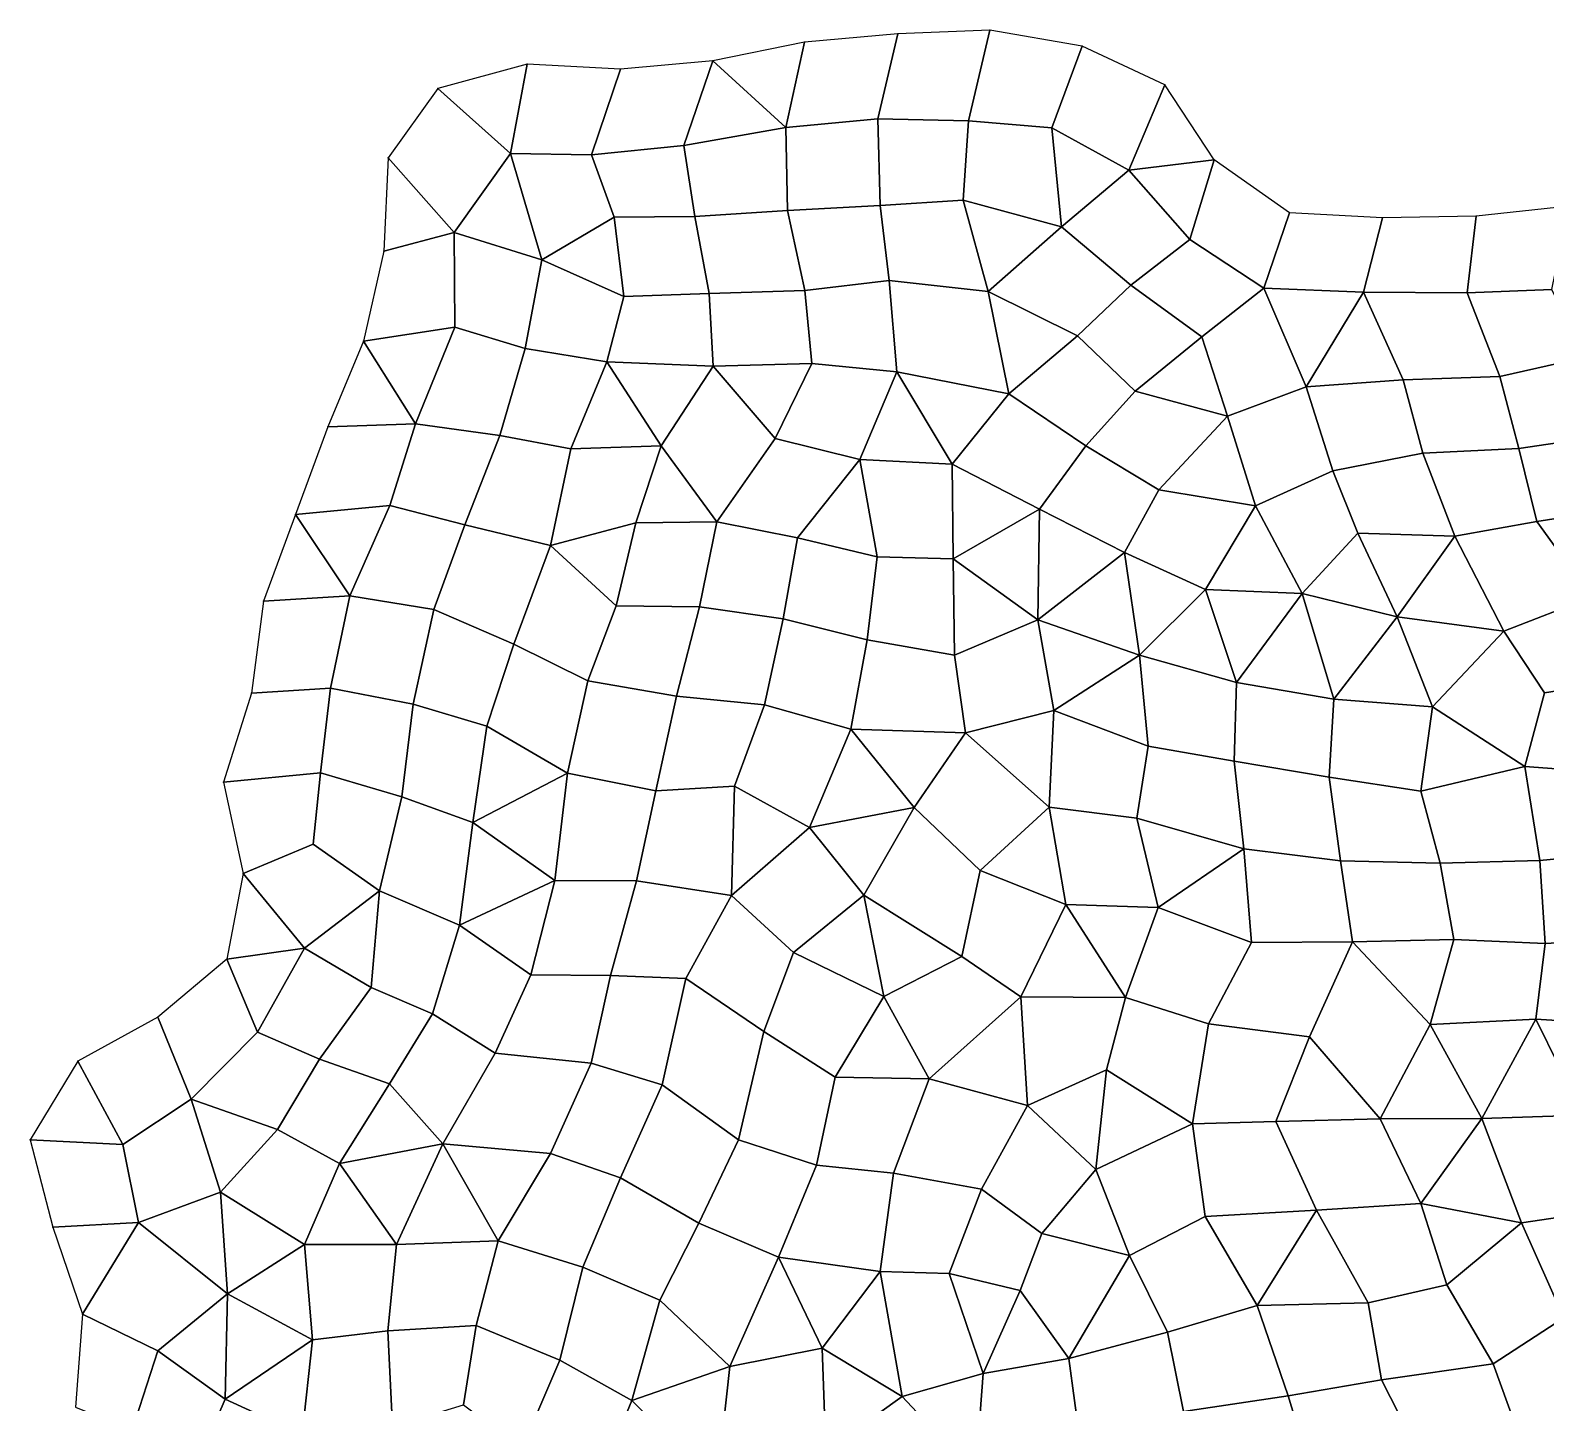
# Model space of a CAD drawing. Extents: x 727294 to 731543, y 8575035 to 8579824.
# Drawn here: x 729773.4 to 730097.1, y 8578329.2 to 8578622.5 of the extents above; entities that cross this region are included whole.
import ezdxf

# ---------------------------------------------------------------- set-up
doc = ezdxf.new("R2010")
doc.units = 0
for name, color, linetype in [('MESH_BOUND', 25, 'CONTINUOUS'), ('MESH_ELEMS', 250, 'CONTINUOUS'), ('MESH_NODES', 18, 'CONTINUOUS')]:
    doc.layers.add(name, color=color, linetype=linetype)

msp = doc.modelspace()

# ---------------------------------------------------------------- linework, layer by layer
at = {"layer": 'MESH_BOUND', "color": 25}
for points in [[(729958.71, 8578621.72, 38.17), (729938.81, 8578619.92, 38.17)], [(729978.39, 8578622.49, 38.17), (729958.71, 8578621.72, 38.17)], [(729998.09, 8578619.1, 38.17), (729978.39, 8578622.49, 38.17)], [(729938.81, 8578619.92, 38.17), (729919.23, 8578615.96, 38.17)], [(730015.74, 8578610.84, 38.17), (729998.09, 8578619.1, 38.17)], [(729879.57, 8578615.27, 38.17), (729860.49, 8578610.04, 38.17)], [(729899.49, 8578614.2, 38.17), (729879.57, 8578615.27, 38.17)], [(729919.23, 8578615.96, 38.17), (729899.49, 8578614.2, 38.17)], [(729860.49, 8578610.04, 38.17), (729849.83, 8578595.21, 38.17)], [(730026.31, 8578594.81, 38.17), (730015.74, 8578610.84, 38.17)], [(729849.83, 8578595.21, 38.17), (729848.9, 8578575.29, 38.17)], [(730042.41, 8578583.48, 38.17), (730026.31, 8578594.81, 38.17)], [(730062.24, 8578582.41, 38.17), (730042.41, 8578583.48, 38.17)], [(730082.23, 8578582.8, 38.17), (730062.24, 8578582.41, 38.17)], [(730102.05, 8578584.93, 38.17), (730082.23, 8578582.8, 38.17)], [(729848.9, 8578575.29, 38.17), (729844.59, 8578556.05, 38.17)], [(729844.59, 8578556.05, 38.17), (729836.93, 8578537.76, 38.17)], [(729836.93, 8578537.76, 38.17), (729830.04, 8578519.03, 38.17)], [(729830.04, 8578519.03, 38.17), (729823.2, 8578500.48, 38.17)], [(729823.2, 8578500.48, 38.17), (729820.67, 8578480.8, 38.17)], [(729820.67, 8578480.8, 38.17), (729814.68, 8578461.79, 38.17)], [(729814.68, 8578461.79, 38.17), (729818.9, 8578442.26, 38.17)], [(729818.9, 8578442.26, 38.17), (729815.4, 8578423.95, 38.17)], [(729815.4, 8578423.95, 38.17), (729800.65, 8578411.59, 38.17)], [(729800.65, 8578411.59, 38.17), (729783.58, 8578402.17, 38.17)], [(729783.58, 8578402.17, 38.17), (729773.4, 8578385.37, 38.17)], [(729773.4, 8578385.37, 38.17), (729778.2, 8578366.71, 38.17)], [(729778.2, 8578366.71, 38.17), (729784.56, 8578348.08, 38.17)], [(729784.56, 8578348.08, 38.17), (729783.03, 8578328.27, 38.17)]]:
    msp.add_polyline3d(points, dxfattribs=at)
at = {"layer": 'MESH_ELEMS', "color": 179}
for points in [[(729954.42, 8578603.58, 37.05), (729958.71, 8578621.72, 38.17), (729938.81, 8578619.92, 38.17), (729934.81, 8578601.72, 37.65)], [(729973.83, 8578603.16, 36.75), (729978.39, 8578622.49, 38.17), (729958.71, 8578621.72, 38.17), (729954.42, 8578603.58, 37.05)], [(729991.61, 8578601.66, 37.26), (729998.09, 8578619.1, 38.17), (729978.39, 8578622.49, 38.17), (729973.83, 8578603.16, 36.75)], [(729934.81, 8578601.72, 37.65), (729938.81, 8578619.92, 38.17), (729919.23, 8578615.96, 38.17), (729934.81, 8578601.72, 37.65)], [(730015.74, 8578610.84, 38.17), (729998.09, 8578619.1, 38.17), (729991.61, 8578601.66, 37.26), (730008.06, 8578592.58, 38.05)], [(729876, 8578596.19, 38.17), (729879.57, 8578615.27, 38.17), (729860.49, 8578610.04, 38.17), (729876, 8578596.19, 38.17)], [(729893.28, 8578595.9, 38.17), (729899.49, 8578614.2, 38.17), (729879.57, 8578615.27, 38.17), (729876, 8578596.19, 38.17)], [(729913.02, 8578597.84, 37.93), (729919.23, 8578615.96, 38.17), (729899.49, 8578614.2, 38.17), (729893.28, 8578595.9, 38.17)], [(729919.23, 8578615.96, 38.17), (729913.02, 8578597.84, 37.93), (729934.81, 8578601.72, 37.65), (729919.23, 8578615.96, 38.17)], [(729849.83, 8578595.21, 38.17), (729863.92, 8578579.26, 38.17), (729876, 8578596.19, 38.17), (729860.49, 8578610.04, 38.17)], [(730015.74, 8578610.84, 38.17), (730008.06, 8578592.58, 38.05), (730026.31, 8578594.81, 38.17), (730015.74, 8578610.84, 38.17)], [(729915.36, 8578582.7, 36.73), (729935.17, 8578583.96, 36.73), (729934.81, 8578601.72, 37.65), (729913.02, 8578597.84, 37.93)], [(729935.17, 8578583.96, 36.73), (729954.93, 8578585.03, 36.58), (729954.42, 8578603.58, 37.05), (729934.81, 8578601.72, 37.65)], [(729954.93, 8578585.03, 36.58), (729972.66, 8578586.17, 36.39), (729973.83, 8578603.16, 36.75), (729954.42, 8578603.58, 37.05)], [(729991.61, 8578601.66, 37.26), (729973.83, 8578603.16, 36.75), (729972.66, 8578586.17, 36.39), (729993.69, 8578580.51, 36.18)], [(729991.61, 8578601.66, 37.26), (729993.69, 8578580.51, 36.18), (730008.06, 8578592.58, 38.05), (729991.61, 8578601.66, 37.26)], [(729849.83, 8578595.21, 38.17), (729848.9, 8578575.29, 38.17), (729863.92, 8578579.26, 38.17), (729849.83, 8578595.21, 38.17)], [(729863.92, 8578579.26, 38.17), (729882.69, 8578573.43, 37.74), (729876, 8578596.19, 38.17), (729863.92, 8578579.26, 38.17)], [(729882.69, 8578573.43, 37.74), (729898.1, 8578582.54, 36.77), (729893.28, 8578595.9, 38.17), (729876, 8578596.19, 38.17)], [(729898.1, 8578582.54, 36.77), (729915.36, 8578582.7, 36.73), (729913.02, 8578597.84, 37.93), (729893.28, 8578595.9, 38.17)], [(730021.07, 8578577.76, 38.04), (730026.31, 8578594.81, 38.17), (730008.06, 8578592.58, 38.05), (730021.07, 8578577.76, 38.04)], [(730042.41, 8578583.48, 38.17), (730026.31, 8578594.81, 38.17), (730021.07, 8578577.76, 38.04), (730036.88, 8578567.36, 37.71)], [(730008.48, 8578568.03, 35.83), (730021.07, 8578577.76, 38.04), (730008.06, 8578592.58, 38.05), (729993.69, 8578580.51, 36.18)], [(729972.66, 8578586.17, 36.39), (729954.93, 8578585.03, 36.58), (729956.89, 8578569.05, 36.56), (729978.01, 8578566.69, 35.94)], [(729993.69, 8578580.51, 36.18), (729972.66, 8578586.17, 36.39), (729978.01, 8578566.69, 35.94), (729993.69, 8578580.51, 36.18)], [(729898.1, 8578582.54, 36.77), (729882.69, 8578573.43, 37.74), (729900.18, 8578565.62, 36.7), (729898.1, 8578582.54, 36.77)], [(729915.36, 8578582.7, 36.73), (729898.1, 8578582.54, 36.77), (729900.18, 8578565.62, 36.7), (729918.4, 8578566.27, 36.71)], [(729918.4, 8578566.27, 36.71), (729938.83, 8578566.86, 36.72), (729935.17, 8578583.96, 36.73), (729915.36, 8578582.7, 36.73)], [(729938.83, 8578566.86, 36.72), (729956.89, 8578569.05, 36.56), (729954.93, 8578585.03, 36.58), (729935.17, 8578583.96, 36.73)], [(730042.41, 8578583.48, 38.17), (730036.88, 8578567.36, 37.71), (730058.18, 8578566.55, 38.11), (730062.24, 8578582.41, 38.17)], [(730080.33, 8578566.4, 38.16), (730082.23, 8578582.8, 38.17), (730062.24, 8578582.41, 38.17), (730058.18, 8578566.55, 38.11)], [(730098.42, 8578567.12, 38.13), (730102.05, 8578584.93, 38.17), (730082.23, 8578582.8, 38.17), (730080.33, 8578566.4, 38.16)], [(729864.08, 8578559.06, 38.17), (729863.92, 8578579.26, 38.17), (729848.9, 8578575.29, 38.17), (729844.59, 8578556.05, 38.17)], [(729882.69, 8578573.43, 37.74), (729863.92, 8578579.26, 38.17), (729864.08, 8578559.06, 38.17), (729879.08, 8578554.52, 37.31)], [(729997.08, 8578557.21, 35.57), (730008.48, 8578568.03, 35.83), (729993.69, 8578580.51, 36.18), (729978.01, 8578566.69, 35.94)], [(730021.07, 8578577.76, 38.04), (730008.48, 8578568.03, 35.83), (730023.63, 8578556.99, 35.64), (730036.88, 8578567.36, 37.71)], [(729879.08, 8578554.52, 37.31), (729896.56, 8578551.63, 36.75), (729900.18, 8578565.62, 36.7), (729882.69, 8578573.43, 37.74)], [(729956.89, 8578569.05, 36.56), (729938.83, 8578566.86, 36.72), (729940.37, 8578551.27, 36.7), (729958.53, 8578549.5, 35.36)], [(729958.53, 8578549.5, 35.36), (729982.41, 8578544.79, 35.45), (729978.01, 8578566.69, 35.94), (729956.89, 8578569.05, 36.56)], [(729918.4, 8578566.27, 36.71), (729900.18, 8578565.62, 36.7), (729896.56, 8578551.63, 36.75), (729919.28, 8578550.74, 36.7)], [(729938.83, 8578566.86, 36.72), (729918.4, 8578566.27, 36.71), (729919.28, 8578550.74, 36.7), (729940.37, 8578551.27, 36.7)], [(729978.01, 8578566.69, 35.94), (729982.41, 8578544.79, 35.45), (729997.08, 8578557.21, 35.57), (729978.01, 8578566.69, 35.94)], [(730009.41, 8578545.36, 35.15), (730023.63, 8578556.99, 35.64), (730008.48, 8578568.03, 35.83), (729997.08, 8578557.21, 35.57)], [(730045.95, 8578546.26, 35.67), (730036.88, 8578567.36, 37.71), (730023.63, 8578556.99, 35.64), (730029.18, 8578540.03, 34.93)], [(730036.88, 8578567.36, 37.71), (730045.95, 8578546.26, 35.67), (730058.18, 8578566.55, 38.11), (730036.88, 8578567.36, 37.71)], [(730045.95, 8578546.26, 35.67), (730066.67, 8578547.82, 35.84), (730058.18, 8578566.55, 38.11), (730045.95, 8578546.26, 35.67)], [(730066.67, 8578547.82, 35.84), (730087.31, 8578548.47, 35.58), (730080.33, 8578566.4, 38.16), (730058.18, 8578566.55, 38.11)], [(730098.42, 8578567.12, 38.13), (730080.33, 8578566.4, 38.16), (730087.31, 8578548.47, 35.58), (730105.33, 8578552.54, 35.5)], [(729836.93, 8578537.76, 38.17), (729855.7, 8578538.39, 38.17), (729844.59, 8578556.05, 38.17), (729836.93, 8578537.76, 38.17)], [(729855.7, 8578538.39, 38.17), (729864.08, 8578559.06, 38.17), (729844.59, 8578556.05, 38.17), (729855.7, 8578538.39, 38.17)], [(729873.72, 8578535.87, 37.18), (729879.08, 8578554.52, 37.31), (729864.08, 8578559.06, 38.17), (729855.7, 8578538.39, 38.17)], [(729998.85, 8578533.69, 35.07), (730009.41, 8578545.36, 35.15), (729997.08, 8578557.21, 35.57), (729982.41, 8578544.79, 35.45)], [(730029.18, 8578540.03, 34.93), (730023.63, 8578556.99, 35.64), (730009.41, 8578545.36, 35.15), (730029.18, 8578540.03, 34.93)], [(729888.87, 8578533.06, 36.84), (729896.56, 8578551.63, 36.75), (729879.08, 8578554.52, 37.31), (729873.72, 8578535.87, 37.18)], [(729908.19, 8578533.68, 36.83), (729896.56, 8578551.63, 36.75), (729888.87, 8578533.06, 36.84), (729908.19, 8578533.68, 36.83)], [(729896.56, 8578551.63, 36.75), (729908.19, 8578533.68, 36.83), (729919.28, 8578550.74, 36.7), (729896.56, 8578551.63, 36.75)], [(729908.19, 8578533.68, 36.83), (729920.09, 8578517.46, 36.8), (729932.5, 8578535.28, 36.68), (729919.28, 8578550.74, 36.7)], [(729940.37, 8578551.27, 36.7), (729919.28, 8578550.74, 36.7), (729932.5, 8578535.28, 36.68), (729940.37, 8578551.27, 36.7)], [(729950.61, 8578530.8, 35.23), (729958.53, 8578549.5, 35.36), (729940.37, 8578551.27, 36.7), (729932.5, 8578535.28, 36.68)], [(729958.53, 8578549.5, 35.36), (729950.61, 8578530.8, 35.23), (729970.32, 8578529.77, 35.06), (729958.53, 8578549.5, 35.36)], [(729982.41, 8578544.79, 35.45), (729958.53, 8578549.5, 35.36), (729970.32, 8578529.77, 35.06), (729982.41, 8578544.79, 35.45)], [(730105.33, 8578552.54, 35.5), (730087.31, 8578548.47, 35.58), (730091.41, 8578533.1, 35.44), (730112.1, 8578536.15, 35.28)], [(730051.65, 8578528.33, 34.76), (730045.95, 8578546.26, 35.67), (730029.18, 8578540.03, 34.93), (730035.11, 8578520.85, 33.29)], [(730066.67, 8578547.82, 35.84), (730045.95, 8578546.26, 35.67), (730051.65, 8578528.33, 34.76), (730070.86, 8578532.12, 35.65)], [(730070.86, 8578532.12, 35.65), (730091.41, 8578533.1, 35.44), (730087.31, 8578548.47, 35.58), (730066.67, 8578547.82, 35.84)], [(729988.99, 8578520.14, 34.7), (729998.85, 8578533.69, 35.07), (729982.41, 8578544.79, 35.45), (729970.32, 8578529.77, 35.06)], [(730014.45, 8578524.27, 34.86), (730029.18, 8578540.03, 34.93), (730009.41, 8578545.36, 35.15), (729998.85, 8578533.69, 35.07)], [(730014.45, 8578524.27, 34.86), (730035.11, 8578520.85, 33.29), (730029.18, 8578540.03, 34.93), (730014.45, 8578524.27, 34.86)], [(729850.18, 8578520.95, 38.17), (729855.7, 8578538.39, 38.17), (729836.93, 8578537.76, 38.17), (729830.04, 8578519.03, 38.17)], [(729866.2, 8578516.8, 37.56), (729873.72, 8578535.87, 37.18), (729855.7, 8578538.39, 38.17), (729850.18, 8578520.95, 38.17)], [(729884.54, 8578512.4, 36.77), (729888.87, 8578533.06, 36.84), (729873.72, 8578535.87, 37.18), (729866.2, 8578516.8, 37.56)], [(729902.77, 8578517.2, 36.78), (729908.19, 8578533.68, 36.83), (729888.87, 8578533.06, 36.84), (729884.54, 8578512.4, 36.77)], [(729920.09, 8578517.46, 36.8), (729908.19, 8578533.68, 36.83), (729902.77, 8578517.2, 36.78), (729920.09, 8578517.46, 36.8)], [(729937.32, 8578513.99, 35.42), (729950.61, 8578530.8, 35.23), (729932.5, 8578535.28, 36.68), (729920.09, 8578517.46, 36.8)], [(730007.13, 8578510.91, 35.14), (730014.45, 8578524.27, 34.86), (729998.85, 8578533.69, 35.07), (729988.99, 8578520.14, 34.7)], [(730112.1, 8578536.15, 35.28), (730091.41, 8578533.1, 35.44), (730095.2, 8578517.53, 32.84), (730115.68, 8578520.74, 32.61)], [(729937.32, 8578513.99, 35.42), (729954.28, 8578509.96, 35.36), (729950.61, 8578530.8, 35.23), (729937.32, 8578513.99, 35.42)], [(729954.28, 8578509.96, 35.36), (729970.51, 8578509.57, 35.22), (729970.32, 8578529.77, 35.06), (729950.61, 8578530.8, 35.23)], [(730056.97, 8578515.02, 32.92), (730077.73, 8578514.36, 32.77), (730070.86, 8578532.12, 35.65), (730051.65, 8578528.33, 34.76)], [(730077.73, 8578514.36, 32.77), (730095.2, 8578517.53, 32.84), (730091.41, 8578533.1, 35.44), (730070.86, 8578532.12, 35.65)], [(729970.32, 8578529.77, 35.06), (729970.51, 8578509.57, 35.22), (729988.99, 8578520.14, 34.7), (729970.32, 8578529.77, 35.06)], [(730035.11, 8578520.85, 33.29), (730045.09, 8578502.14, 32.99), (730056.97, 8578515.02, 32.92), (730051.65, 8578528.33, 34.76)], [(730024.43, 8578503, 33.17), (730035.11, 8578520.85, 33.29), (730014.45, 8578524.27, 34.86), (730007.13, 8578510.91, 35.14)], [(729830.04, 8578519.03, 38.17), (729841.66, 8578501.63, 38.17), (729850.18, 8578520.95, 38.17), (729830.04, 8578519.03, 38.17)], [(729859.63, 8578498.73, 36.87), (729866.2, 8578516.8, 37.56), (729850.18, 8578520.95, 38.17), (729841.66, 8578501.63, 38.17)], [(730035.11, 8578520.85, 33.29), (730024.43, 8578503, 33.17), (730045.09, 8578502.14, 32.99), (730035.11, 8578520.85, 33.29)], [(730095.2, 8578517.53, 32.84), (730106.88, 8578501.34, 32.39), (730115.68, 8578520.74, 32.61), (730095.2, 8578517.53, 32.84)], [(729830.04, 8578519.03, 38.17), (729823.2, 8578500.48, 38.17), (729841.66, 8578501.63, 38.17), (729830.04, 8578519.03, 38.17)], [(729902.77, 8578517.2, 36.78), (729884.54, 8578512.4, 36.77), (729898.55, 8578499.5, 36.74), (729902.77, 8578517.2, 36.78)], [(729916.33, 8578499.25, 36.76), (729920.09, 8578517.46, 36.8), (729902.77, 8578517.2, 36.78), (729898.55, 8578499.5, 36.74)], [(729920.09, 8578517.46, 36.8), (729916.33, 8578499.25, 36.76), (729934.23, 8578496.74, 35.5), (729937.32, 8578513.99, 35.42)], [(729988.99, 8578520.14, 34.7), (729970.51, 8578509.57, 35.22), (729988.61, 8578496.47, 35.16), (729988.99, 8578520.14, 34.7)], [(729988.61, 8578496.47, 35.16), (730007.13, 8578510.91, 35.14), (729988.99, 8578520.14, 34.7), (729988.61, 8578496.47, 35.16)], [(730095.2, 8578517.53, 32.84), (730077.73, 8578514.36, 32.77), (730088.15, 8578494.11, 32.45), (730106.88, 8578501.34, 32.39)], [(729876.7, 8578491.3, 36.72), (729884.54, 8578512.4, 36.77), (729866.2, 8578516.8, 37.56), (729859.63, 8578498.73, 36.87)], [(729934.23, 8578496.74, 35.5), (729952.17, 8578492.26, 35.41), (729954.28, 8578509.96, 35.36), (729937.32, 8578513.99, 35.42)], [(730056.97, 8578515.02, 32.92), (730045.09, 8578502.14, 32.99), (730065.4, 8578497.15, 32.67), (730056.97, 8578515.02, 32.92)], [(730056.97, 8578515.02, 32.92), (730065.4, 8578497.15, 32.67), (730077.73, 8578514.36, 32.77), (730056.97, 8578515.02, 32.92)], [(730077.73, 8578514.36, 32.77), (730065.4, 8578497.15, 32.67), (730088.15, 8578494.11, 32.45), (730077.73, 8578514.36, 32.77)], [(729876.7, 8578491.3, 36.72), (729892.49, 8578483.46, 36.73), (729898.55, 8578499.5, 36.74), (729884.54, 8578512.4, 36.77)], [(729988.61, 8578496.47, 35.16), (730010.35, 8578488.94, 33.31), (730007.13, 8578510.91, 35.14), (729988.61, 8578496.47, 35.16)], [(730007.13, 8578510.91, 35.14), (730010.35, 8578488.94, 33.31), (730024.43, 8578503, 33.17), (730007.13, 8578510.91, 35.14)], [(729970.51, 8578509.57, 35.22), (729954.28, 8578509.96, 35.36), (729952.17, 8578492.26, 35.41), (729970.84, 8578488.96, 35.41)], [(729970.84, 8578488.96, 35.41), (729988.61, 8578496.47, 35.16), (729970.51, 8578509.57, 35.22), (729970.84, 8578488.96, 35.41)], [(729837.54, 8578481.91, 38.17), (729841.66, 8578501.63, 38.17), (729823.2, 8578500.48, 38.17), (729820.67, 8578480.8, 38.17)], [(729837.54, 8578481.91, 38.17), (729855.17, 8578478.48, 36.68), (729859.63, 8578498.73, 36.87), (729841.66, 8578501.63, 38.17)], [(730031.05, 8578483.11, 33.02), (730024.43, 8578503, 33.17), (730010.35, 8578488.94, 33.31), (730031.05, 8578483.11, 33.02)], [(730045.09, 8578502.14, 32.99), (730024.43, 8578503, 33.17), (730031.05, 8578483.11, 33.02), (730045.09, 8578502.14, 32.99)], [(730045.09, 8578502.14, 32.99), (730031.05, 8578483.11, 33.02), (730051.86, 8578479.52, 32.89), (730045.09, 8578502.14, 32.99)], [(730065.4, 8578497.15, 32.67), (730045.09, 8578502.14, 32.99), (730051.86, 8578479.52, 32.89), (730065.4, 8578497.15, 32.67)], [(730106.88, 8578501.34, 32.39), (730088.15, 8578494.11, 32.45), (730096.83, 8578480.88, 31.63), (730112.96, 8578483.47, 31.57)], [(729855.17, 8578478.48, 36.68), (729870.92, 8578473.8, 36.66), (729876.7, 8578491.3, 36.72), (729859.63, 8578498.73, 36.87)], [(729911.43, 8578480.22, 36.73), (729916.33, 8578499.25, 36.76), (729898.55, 8578499.5, 36.74), (729892.49, 8578483.46, 36.73)], [(729930.23, 8578478.33, 35.63), (729934.23, 8578496.74, 35.5), (729916.33, 8578499.25, 36.76), (729911.43, 8578480.22, 36.73)], [(729952.17, 8578492.26, 35.41), (729934.23, 8578496.74, 35.5), (729930.23, 8578478.33, 35.63), (729948.7, 8578473.15, 35.42)], [(729970.84, 8578488.96, 35.41), (729973.17, 8578472.33, 35.43), (729992.02, 8578477.14, 34.98), (729988.61, 8578496.47, 35.16)], [(730010.35, 8578488.94, 33.31), (729988.61, 8578496.47, 35.16), (729992.02, 8578477.14, 34.98), (730010.35, 8578488.94, 33.31)], [(730072.93, 8578477.93, 32.1), (730065.4, 8578497.15, 32.67), (730051.86, 8578479.52, 32.89), (730072.93, 8578477.93, 32.1)], [(730065.4, 8578497.15, 32.67), (730072.93, 8578477.93, 32.1), (730088.15, 8578494.11, 32.45), (730065.4, 8578497.15, 32.67)], [(729870.92, 8578473.8, 36.66), (729888.19, 8578463.74, 36.67), (729892.49, 8578483.46, 36.73), (729876.7, 8578491.3, 36.72)], [(729973.17, 8578472.33, 35.43), (729970.84, 8578488.96, 35.41), (729952.17, 8578492.26, 35.41), (729948.7, 8578473.15, 35.42)], [(730072.93, 8578477.93, 32.1), (730092.63, 8578465.15, 31.59), (730096.83, 8578480.88, 31.63), (730088.15, 8578494.11, 32.45)], [(730012.21, 8578469.47, 33.23), (730010.35, 8578488.94, 33.31), (729992.02, 8578477.14, 34.98), (730012.21, 8578469.47, 33.23)], [(730012.21, 8578469.47, 33.23), (730030.6, 8578466.32, 33.18), (730031.05, 8578483.11, 33.02), (730010.35, 8578488.94, 33.31)], [(729835.42, 8578463.82, 38.17), (729837.54, 8578481.91, 38.17), (729820.67, 8578480.8, 38.17), (729814.68, 8578461.79, 38.17)], [(729835.42, 8578463.82, 38.17), (729852.79, 8578458.67, 36.52), (729855.17, 8578478.48, 36.68), (729837.54, 8578481.91, 38.17)], [(729907, 8578459.96, 36.68), (729911.43, 8578480.22, 36.73), (729892.49, 8578483.46, 36.73), (729888.19, 8578463.74, 36.67)], [(730051.86, 8578479.52, 32.89), (730031.05, 8578483.11, 33.02), (730030.6, 8578466.32, 33.18), (730050.89, 8578462.89, 32.51)], [(730112.92, 8578463.65, 31.32), (730112.96, 8578483.47, 31.57), (730096.83, 8578480.88, 31.63), (730092.63, 8578465.15, 31.59)], [(729852.79, 8578458.67, 36.52), (729867.92, 8578453.19, 36.52), (729870.92, 8578473.8, 36.66), (729855.17, 8578478.48, 36.68)], [(729923.86, 8578460.98, 35.91), (729930.23, 8578478.33, 35.63), (729911.43, 8578480.22, 36.73), (729907, 8578459.96, 36.68)], [(729948.7, 8578473.15, 35.42), (729930.23, 8578478.33, 35.63), (729923.86, 8578460.98, 35.91), (729939.86, 8578452.09, 35.29)], [(730072.93, 8578477.93, 32.1), (730051.86, 8578479.52, 32.89), (730050.89, 8578462.89, 32.51), (730070.46, 8578459.85, 32.26)], [(729992.02, 8578477.14, 34.98), (729973.17, 8578472.33, 35.43), (729991.05, 8578456.49, 34.6), (729992.02, 8578477.14, 34.98)], [(730012.21, 8578469.47, 33.23), (729992.02, 8578477.14, 34.98), (729991.05, 8578456.49, 34.6), (730009.8, 8578454.09, 33.25)], [(730070.46, 8578459.85, 32.26), (730092.63, 8578465.15, 31.59), (730072.93, 8578477.93, 32.1), (730070.46, 8578459.85, 32.26)], [(729888.19, 8578463.74, 36.67), (729870.92, 8578473.8, 36.66), (729867.92, 8578453.19, 36.52), (729888.19, 8578463.74, 36.67)], [(729948.7, 8578473.15, 35.42), (729939.86, 8578452.09, 35.29), (729962.19, 8578456.39, 35.3), (729948.7, 8578473.15, 35.42)], [(729948.7, 8578473.15, 35.42), (729962.19, 8578456.39, 35.3), (729973.17, 8578472.33, 35.43), (729948.7, 8578473.15, 35.42)], [(729976.34, 8578442.91, 35.1), (729991.05, 8578456.49, 34.6), (729973.17, 8578472.33, 35.43), (729962.19, 8578456.39, 35.3)], [(730009.8, 8578454.09, 33.25), (730032.64, 8578447.54, 33.16), (730030.6, 8578466.32, 33.18), (730012.21, 8578469.47, 33.23)], [(730050.89, 8578462.89, 32.51), (730030.6, 8578466.32, 33.18), (730032.64, 8578447.54, 33.16), (730053.3, 8578445, 32.38)], [(729833.82, 8578448.53, 38.15), (729835.42, 8578463.82, 38.17), (729814.68, 8578461.79, 38.17), (729818.9, 8578442.26, 38.17)], [(729833.82, 8578448.53, 38.15), (729847.98, 8578438.6, 36.59), (729852.79, 8578458.67, 36.52), (729835.42, 8578463.82, 38.17)], [(729867.92, 8578453.19, 36.52), (729885.44, 8578440.76, 36.56), (729888.19, 8578463.74, 36.67), (729867.92, 8578453.19, 36.52)], [(729902.93, 8578440.72, 36.61), (729907, 8578459.96, 36.68), (729888.19, 8578463.74, 36.67), (729885.44, 8578440.76, 36.56)], [(730070.46, 8578459.85, 32.26), (730050.89, 8578462.89, 32.51), (730053.3, 8578445, 32.38), (730074.54, 8578444.49, 32.11)], [(730092.63, 8578465.15, 31.59), (730070.46, 8578459.85, 32.26), (730074.54, 8578444.49, 32.11), (730095.89, 8578445.09, 31.83)], [(730112.92, 8578463.65, 31.32), (730092.63, 8578465.15, 31.59), (730095.89, 8578445.09, 31.83), (730116.46, 8578447.04, 31.12)], [(729923.16, 8578437.57, 35.35), (729923.86, 8578460.98, 35.91), (729907, 8578459.96, 36.68), (729902.93, 8578440.72, 36.61)], [(729939.86, 8578452.09, 35.29), (729923.86, 8578460.98, 35.91), (729923.16, 8578437.57, 35.35), (729939.86, 8578452.09, 35.29)], [(729867.92, 8578453.19, 36.52), (729852.79, 8578458.67, 36.52), (729847.98, 8578438.6, 36.59), (729865.07, 8578431.28, 36.57)], [(729939.86, 8578452.09, 35.29), (729951.47, 8578437.69, 35.17), (729962.19, 8578456.39, 35.3), (729939.86, 8578452.09, 35.29)], [(729976.34, 8578442.91, 35.1), (729962.19, 8578456.39, 35.3), (729951.47, 8578437.69, 35.17), (729972.42, 8578424.57, 35.37)], [(729991.05, 8578456.49, 34.6), (729976.34, 8578442.91, 35.1), (729994.6, 8578435.63, 34.17), (729991.05, 8578456.49, 34.6)], [(730009.8, 8578454.09, 33.25), (729991.05, 8578456.49, 34.6), (729994.6, 8578435.63, 34.17), (730014.37, 8578434.99, 33.25)], [(729867.92, 8578453.19, 36.52), (729865.07, 8578431.28, 36.57), (729885.44, 8578440.76, 36.56), (729867.92, 8578453.19, 36.52)], [(730014.37, 8578434.99, 33.25), (730032.64, 8578447.54, 33.16), (730009.8, 8578454.09, 33.25), (730014.37, 8578434.99, 33.25)], [(729936.4, 8578425.43, 35.27), (729951.47, 8578437.69, 35.17), (729939.86, 8578452.09, 35.29), (729923.16, 8578437.57, 35.35)], [(729831.95, 8578426.31, 37.91), (729847.98, 8578438.6, 36.59), (729833.82, 8578448.53, 38.15), (729818.9, 8578442.26, 38.17)], [(730034.27, 8578427.56, 32.96), (730032.64, 8578447.54, 33.16), (730014.37, 8578434.99, 33.25), (730034.27, 8578427.56, 32.96)], [(730034.27, 8578427.56, 32.96), (730055.84, 8578427.7, 32.46), (730053.3, 8578445, 32.38), (730032.64, 8578447.54, 33.16)], [(730097.04, 8578427.3, 32.01), (730119.86, 8578428.63, 30.94), (730116.46, 8578447.04, 31.12), (730095.89, 8578445.09, 31.83)], [(729972.42, 8578424.57, 35.37), (729985.03, 8578415.96, 36.05), (729994.6, 8578435.63, 34.17), (729976.34, 8578442.91, 35.1)], [(730055.84, 8578427.7, 32.46), (730077.51, 8578428.17, 32.08), (730074.54, 8578444.49, 32.11), (730053.3, 8578445, 32.38)], [(730077.51, 8578428.17, 32.08), (730097.04, 8578427.3, 32.01), (730095.89, 8578445.09, 31.83), (730074.54, 8578444.49, 32.11)], [(729818.9, 8578442.26, 38.17), (729815.4, 8578423.95, 38.17), (729831.95, 8578426.31, 37.91), (729818.9, 8578442.26, 38.17)], [(729865.07, 8578431.28, 36.57), (729880.33, 8578420.65, 36.59), (729885.44, 8578440.76, 36.56), (729865.07, 8578431.28, 36.57)], [(729897.32, 8578420.48, 36.57), (729902.93, 8578440.72, 36.61), (729885.44, 8578440.76, 36.56), (729880.33, 8578420.65, 36.59)], [(729913.46, 8578419.85, 36.2), (729923.16, 8578437.57, 35.35), (729902.93, 8578440.72, 36.61), (729897.32, 8578420.48, 36.57)], [(729847.98, 8578438.6, 36.59), (729831.95, 8578426.31, 37.91), (729846.21, 8578417.92, 36.77), (729847.98, 8578438.6, 36.59)], [(729865.07, 8578431.28, 36.57), (729847.98, 8578438.6, 36.59), (729846.21, 8578417.92, 36.77), (729859.35, 8578412.31, 36.71)], [(729913.46, 8578419.85, 36.2), (729930.08, 8578408.5, 35.4), (729936.4, 8578425.43, 35.27), (729923.16, 8578437.57, 35.35)], [(729955.72, 8578415.99, 35.44), (729951.47, 8578437.69, 35.17), (729936.4, 8578425.43, 35.27), (729955.72, 8578415.99, 35.44)], [(729955.72, 8578415.99, 35.44), (729972.42, 8578424.57, 35.37), (729951.47, 8578437.69, 35.17), (729955.72, 8578415.99, 35.44)], [(729985.03, 8578415.96, 36.05), (730007.34, 8578415.76, 33.36), (729994.6, 8578435.63, 34.17), (729985.03, 8578415.96, 36.05)], [(730007.34, 8578415.76, 33.36), (730014.37, 8578434.99, 33.25), (729994.6, 8578435.63, 34.17), (730007.34, 8578415.76, 33.36)], [(730025.09, 8578410.17, 33.22), (730034.27, 8578427.56, 32.96), (730014.37, 8578434.99, 33.25), (730007.34, 8578415.76, 33.36)], [(729880.33, 8578420.65, 36.59), (729865.07, 8578431.28, 36.57), (729859.35, 8578412.31, 36.71), (729872.68, 8578403.91, 36.64)], [(730046.64, 8578407.38, 32.61), (730055.84, 8578427.7, 32.46), (730034.27, 8578427.56, 32.96), (730025.09, 8578410.17, 33.22)], [(730046.64, 8578407.38, 32.61), (730061.75, 8578389.84, 32.32), (730072.41, 8578409.99, 32.11), (730055.84, 8578427.7, 32.46)], [(730055.84, 8578427.7, 32.46), (730072.41, 8578409.99, 32.11), (730077.51, 8578428.17, 32.08), (730055.84, 8578427.7, 32.46)], [(730094.98, 8578411.17, 32.05), (730097.04, 8578427.3, 32.01), (730077.51, 8578428.17, 32.08), (730072.41, 8578409.99, 32.11)], [(730115.64, 8578409.85, 30.83), (730119.86, 8578428.63, 30.94), (730097.04, 8578427.3, 32.01), (730094.98, 8578411.17, 32.05)], [(729821.93, 8578408.41, 37.42), (729815.4, 8578423.95, 38.17), (729800.65, 8578411.59, 38.17), (729807.8, 8578394.06, 38.07)], [(729815.4, 8578423.95, 38.17), (729821.93, 8578408.41, 37.42), (729831.95, 8578426.31, 37.91), (729815.4, 8578423.95, 38.17)], [(729835.19, 8578402.61, 36.84), (729846.21, 8578417.92, 36.77), (729831.95, 8578426.31, 37.91), (729821.93, 8578408.41, 37.42)], [(729930.08, 8578408.5, 35.4), (729945.37, 8578398.76, 35.76), (729955.72, 8578415.99, 35.44), (729936.4, 8578425.43, 35.27)], [(729965.43, 8578398.39, 35.94), (729985.03, 8578415.96, 36.05), (729972.42, 8578424.57, 35.37), (729955.72, 8578415.99, 35.44)], [(729893.19, 8578401.73, 36.16), (729897.32, 8578420.48, 36.57), (729880.33, 8578420.65, 36.59), (729872.68, 8578403.91, 36.64)], [(729908.37, 8578397.12, 35.7), (729913.46, 8578419.85, 36.2), (729897.32, 8578420.48, 36.57), (729893.19, 8578401.73, 36.16)], [(729850.11, 8578397.32, 36.7), (729859.35, 8578412.31, 36.71), (729846.21, 8578417.92, 36.77), (729835.19, 8578402.61, 36.84)], [(729908.37, 8578397.12, 35.7), (729924.72, 8578385.37, 35.14), (729930.08, 8578408.5, 35.4), (729913.46, 8578419.85, 36.2)], [(729955.72, 8578415.99, 35.44), (729945.37, 8578398.76, 35.76), (729965.43, 8578398.39, 35.94), (729955.72, 8578415.99, 35.44)], [(729986.45, 8578392.74, 35.36), (729985.03, 8578415.96, 36.05), (729965.43, 8578398.39, 35.94), (729986.45, 8578392.74, 35.36)], [(730003.27, 8578400.34, 33.38), (730007.34, 8578415.76, 33.36), (729985.03, 8578415.96, 36.05), (729986.45, 8578392.74, 35.36)], [(730003.27, 8578400.34, 33.38), (730021.66, 8578388.8, 33.29), (730025.09, 8578410.17, 33.22), (730007.34, 8578415.76, 33.36)], [(729807.8, 8578394.06, 38.07), (729800.65, 8578411.59, 38.17), (729783.58, 8578402.17, 38.17), (729793.16, 8578384.39, 38.17)], [(729850.11, 8578397.32, 36.7), (729861.56, 8578384.5, 36.39), (729872.68, 8578403.91, 36.64), (729859.35, 8578412.31, 36.71)], [(730094.98, 8578411.17, 32.05), (730072.41, 8578409.99, 32.11), (730083.51, 8578389.91, 32.05), (730094.98, 8578411.17, 32.05)], [(730094.98, 8578411.17, 32.05), (730083.51, 8578389.91, 32.05), (730105.14, 8578390.61, 31.14), (730094.98, 8578411.17, 32.05)], [(730094.98, 8578411.17, 32.05), (730105.14, 8578390.61, 31.14), (730115.64, 8578409.85, 30.83), (730094.98, 8578411.17, 32.05)], [(729821.93, 8578408.41, 37.42), (729807.8, 8578394.06, 38.07), (729826.24, 8578387.55, 36.77), (729835.19, 8578402.61, 36.84)], [(729924.72, 8578385.37, 35.14), (729941.35, 8578379.99, 35.44), (729945.37, 8578398.76, 35.76), (729930.08, 8578408.5, 35.4)], [(730039.49, 8578389.26, 32.57), (730046.64, 8578407.38, 32.61), (730025.09, 8578410.17, 33.22), (730021.66, 8578388.8, 33.29)], [(730046.64, 8578407.38, 32.61), (730039.49, 8578389.26, 32.57), (730061.75, 8578389.84, 32.32), (730046.64, 8578407.38, 32.61)], [(730061.75, 8578389.84, 32.32), (730083.51, 8578389.91, 32.05), (730072.41, 8578409.99, 32.11), (730061.75, 8578389.84, 32.32)], [(729884.51, 8578382.45, 35.89), (729893.19, 8578401.73, 36.16), (729872.68, 8578403.91, 36.64), (729861.56, 8578384.5, 36.39)], [(729793.16, 8578384.39, 38.17), (729783.58, 8578402.17, 38.17), (729773.4, 8578385.37, 38.17), (729793.16, 8578384.39, 38.17)], [(729835.19, 8578402.61, 36.84), (729826.24, 8578387.55, 36.77), (729839.48, 8578380.3, 36.6), (729850.11, 8578397.32, 36.7)], [(729899.51, 8578377.23, 35.56), (729908.37, 8578397.12, 35.7), (729893.19, 8578401.73, 36.16), (729884.51, 8578382.45, 35.89)], [(729957.83, 8578378.21, 35.45), (729965.43, 8578398.39, 35.94), (729945.37, 8578398.76, 35.76), (729941.35, 8578379.99, 35.44)], [(729976.58, 8578374.83, 34.65), (729986.45, 8578392.74, 35.36), (729965.43, 8578398.39, 35.94), (729957.83, 8578378.21, 35.45)], [(730003.27, 8578400.34, 33.38), (729986.45, 8578392.74, 35.36), (730000.99, 8578379.01, 33.56), (730003.27, 8578400.34, 33.38)], [(730003.27, 8578400.34, 33.38), (730000.99, 8578379.01, 33.56), (730021.66, 8578388.8, 33.29), (730003.27, 8578400.34, 33.38)], [(729850.11, 8578397.32, 36.7), (729839.48, 8578380.3, 36.6), (729861.56, 8578384.5, 36.39), (729850.11, 8578397.32, 36.7)], [(729899.51, 8578377.23, 35.56), (729916.18, 8578367.58, 35.04), (729924.72, 8578385.37, 35.14), (729908.37, 8578397.12, 35.7)], [(729814.05, 8578374.19, 37.26), (729807.8, 8578394.06, 38.07), (729793.16, 8578384.39, 38.17), (729796.5, 8578367.67, 38.17)], [(729826.24, 8578387.55, 36.77), (729807.8, 8578394.06, 38.07), (729814.05, 8578374.19, 37.26), (729826.24, 8578387.55, 36.77)], [(729976.58, 8578374.83, 34.65), (729989.48, 8578365.36, 33.69), (730000.99, 8578379.01, 33.56), (729986.45, 8578392.74, 35.36)], [(730024.37, 8578368.95, 32.59), (730021.66, 8578388.8, 33.29), (730000.99, 8578379.01, 33.56), (730008.19, 8578360.67, 33.02)], [(730039.49, 8578389.26, 32.57), (730021.66, 8578388.8, 33.29), (730024.37, 8578368.95, 32.59), (730048.13, 8578370.34, 32.46)], [(730061.75, 8578389.84, 32.32), (730039.49, 8578389.26, 32.57), (730048.13, 8578370.34, 32.46), (730070.43, 8578371.74, 31.94)], [(730083.51, 8578389.91, 32.05), (730061.75, 8578389.84, 32.32), (730070.43, 8578371.74, 31.94), (730083.51, 8578389.91, 32.05)], [(730083.51, 8578389.91, 32.05), (730070.43, 8578371.74, 31.94), (730091.93, 8578367.64, 31.57), (730083.51, 8578389.91, 32.05)], [(730105.14, 8578390.61, 31.14), (730083.51, 8578389.91, 32.05), (730091.93, 8578367.64, 31.57), (730116.04, 8578371.21, 31.01)], [(729793.16, 8578384.39, 38.17), (729773.4, 8578385.37, 38.17), (729778.2, 8578366.71, 38.17), (729796.5, 8578367.67, 38.17)], [(729831.97, 8578362.98, 36.5), (729839.48, 8578380.3, 36.6), (729826.24, 8578387.55, 36.77), (729814.05, 8578374.19, 37.26)], [(729839.48, 8578380.3, 36.6), (729851.66, 8578363.03, 36.16), (729861.56, 8578384.5, 36.39), (729839.48, 8578380.3, 36.6)], [(729873.33, 8578363.75, 35.76), (729861.56, 8578384.5, 36.39), (729851.66, 8578363.03, 36.16), (729873.33, 8578363.75, 35.76)], [(729884.51, 8578382.45, 35.89), (729861.56, 8578384.5, 36.39), (729873.33, 8578363.75, 35.76), (729884.51, 8578382.45, 35.89)], [(729916.18, 8578367.58, 35.04), (729933.21, 8578360.32, 34.96), (729941.35, 8578379.99, 35.44), (729924.72, 8578385.37, 35.14)], [(729891.44, 8578358.17, 35.44), (729899.51, 8578377.23, 35.56), (729884.51, 8578382.45, 35.89), (729873.33, 8578363.75, 35.76)], [(729831.97, 8578362.98, 36.5), (729851.66, 8578363.03, 36.16), (729839.48, 8578380.3, 36.6), (729831.97, 8578362.98, 36.5)], [(729954.97, 8578357.21, 35.61), (729957.83, 8578378.21, 35.45), (729941.35, 8578379.99, 35.44), (729933.21, 8578360.32, 34.96)], [(729969.66, 8578356.79, 35.63), (729976.58, 8578374.83, 34.65), (729957.83, 8578378.21, 35.45), (729954.97, 8578357.21, 35.61)], [(729989.48, 8578365.36, 33.69), (730008.19, 8578360.67, 33.02), (730000.99, 8578379.01, 33.56), (729989.48, 8578365.36, 33.69)], [(729891.44, 8578358.17, 35.44), (729907.88, 8578351.07, 35.07), (729916.18, 8578367.58, 35.04), (729899.51, 8578377.23, 35.56)], [(729969.66, 8578356.79, 35.63), (729984.83, 8578353.16, 35.01), (729989.48, 8578365.36, 33.69), (729976.58, 8578374.83, 34.65)], [(729814.05, 8578374.19, 37.26), (729796.5, 8578367.67, 38.17), (729815.52, 8578352.47, 38.17), (729814.05, 8578374.19, 37.26)], [(729815.52, 8578352.47, 38.17), (729831.97, 8578362.98, 36.5), (729814.05, 8578374.19, 37.26), (729815.52, 8578352.47, 38.17)], [(730070.43, 8578371.74, 31.94), (730048.13, 8578370.34, 32.46), (730059.23, 8578350.53, 31.79), (730076.02, 8578354.36, 31.67)], [(730070.43, 8578371.74, 31.94), (730076.02, 8578354.36, 31.67), (730091.93, 8578367.64, 31.57), (730070.43, 8578371.74, 31.94)], [(730024.37, 8578368.95, 32.59), (730008.19, 8578360.67, 33.02), (730016.34, 8578344.26, 32.43), (730035.45, 8578349.94, 32.27)], [(730024.37, 8578368.95, 32.59), (730035.45, 8578349.94, 32.27), (730048.13, 8578370.34, 32.46), (730024.37, 8578368.95, 32.59)], [(730059.23, 8578350.53, 31.79), (730048.13, 8578370.34, 32.46), (730035.45, 8578349.94, 32.27), (730059.23, 8578350.53, 31.79)], [(730100.98, 8578347.35, 30.97), (730125.81, 8578349.42, 30.86), (730116.04, 8578371.21, 31.01), (730091.93, 8578367.64, 31.57)], [(729778.2, 8578366.71, 38.17), (729784.56, 8578348.08, 38.17), (729796.5, 8578367.67, 38.17), (729778.2, 8578366.71, 38.17)], [(729800.66, 8578340.31, 38.17), (729815.52, 8578352.47, 38.17), (729796.5, 8578367.67, 38.17), (729784.56, 8578348.08, 38.17)], [(729907.88, 8578351.07, 35.07), (729922.85, 8578336.94, 34.64), (729933.21, 8578360.32, 34.96), (729916.18, 8578367.58, 35.04)], [(729995.28, 8578338.63, 32.95), (730008.19, 8578360.67, 33.02), (729989.48, 8578365.36, 33.69), (729984.83, 8578353.16, 35.01)], [(730100.98, 8578347.35, 30.97), (730091.93, 8578367.64, 31.57), (730076.02, 8578354.36, 31.67), (730085.88, 8578337.52, 31.35)], [(729815.52, 8578352.47, 38.17), (729833.67, 8578342.61, 37.04), (729831.97, 8578362.98, 36.5), (729815.52, 8578352.47, 38.17)], [(729849.79, 8578344.57, 35.91), (729851.66, 8578363.03, 36.16), (729831.97, 8578362.98, 36.5), (729833.67, 8578342.61, 37.04)], [(729868.62, 8578345.7, 35.62), (729873.33, 8578363.75, 35.76), (729851.66, 8578363.03, 36.16), (729849.79, 8578344.57, 35.91)], [(729868.62, 8578345.7, 35.62), (729886.53, 8578338.31, 35.27), (729891.44, 8578358.17, 35.44), (729873.33, 8578363.75, 35.76)], [(729933.21, 8578360.32, 34.96), (729922.85, 8578336.94, 34.64), (729942.58, 8578340.83, 34.28), (729933.21, 8578360.32, 34.96)], [(729954.97, 8578357.21, 35.61), (729933.21, 8578360.32, 34.96), (729942.58, 8578340.83, 34.28), (729954.97, 8578357.21, 35.61)], [(730008.19, 8578360.67, 33.02), (729995.28, 8578338.63, 32.95), (730016.34, 8578344.26, 32.43), (730008.19, 8578360.67, 33.02)], [(729886.53, 8578338.31, 35.27), (729901.9, 8578329.64, 34.95), (729907.88, 8578351.07, 35.07), (729891.44, 8578358.17, 35.44)], [(729959.63, 8578330.52, 34.16), (729954.97, 8578357.21, 35.61), (729942.58, 8578340.83, 34.28), (729959.63, 8578330.52, 34.16)], [(729959.63, 8578330.52, 34.16), (729976.97, 8578335.45, 33.25), (729969.66, 8578356.79, 35.63), (729954.97, 8578357.21, 35.61)], [(729984.83, 8578353.16, 35.01), (729969.66, 8578356.79, 35.63), (729976.97, 8578335.45, 33.25), (729984.83, 8578353.16, 35.01)], [(729800.66, 8578340.31, 38.17), (729815.03, 8578329.94, 38.17), (729815.52, 8578352.47, 38.17), (729800.66, 8578340.31, 38.17)], [(729815.52, 8578352.47, 38.17), (729815.03, 8578329.94, 38.17), (729833.67, 8578342.61, 37.04), (729815.52, 8578352.47, 38.17)], [(729976.97, 8578335.45, 33.25), (729995.28, 8578338.63, 32.95), (729984.83, 8578353.16, 35.01), (729976.97, 8578335.45, 33.25)], [(730062.02, 8578334.08, 31.42), (730085.88, 8578337.52, 31.35), (730076.02, 8578354.36, 31.67), (730059.23, 8578350.53, 31.79)], [(729901.9, 8578329.64, 34.95), (729922.85, 8578336.94, 34.64), (729907.88, 8578351.07, 35.07), (729901.9, 8578329.64, 34.95)], [(730019.72, 8578327.3, 32.18), (730042.13, 8578330.63, 32.17), (730035.45, 8578349.94, 32.27), (730016.34, 8578344.26, 32.43)], [(730042.13, 8578330.63, 32.17), (730062.02, 8578334.08, 31.42), (730059.23, 8578350.53, 31.79), (730035.45, 8578349.94, 32.27)], [(729783.03, 8578328.27, 38.17), (729795.15, 8578323.29, 38.17), (729800.66, 8578340.31, 38.17), (729784.56, 8578348.08, 38.17)], [(729865.95, 8578328.74, 35.43), (729868.62, 8578345.7, 35.62), (729849.79, 8578344.57, 35.91), (729850.77, 8578324.13, 35.57)], [(729865.95, 8578328.74, 35.43), (729878.37, 8578319.35, 35.2), (729886.53, 8578338.31, 35.27), (729868.62, 8578345.7, 35.62)], [(730085.88, 8578337.52, 31.35), (730094.26, 8578314.5, 31.2), (730113.24, 8578331.38, 30.9), (730100.98, 8578347.35, 30.97)], [(729815.03, 8578329.94, 38.17), (729831.51, 8578322.36, 38.17), (729833.67, 8578342.61, 37.04), (729815.03, 8578329.94, 38.17)], [(729850.77, 8578324.13, 35.57), (729849.79, 8578344.57, 35.91), (729833.67, 8578342.61, 37.04), (729831.51, 8578322.36, 38.17)], [(730019.72, 8578327.3, 32.18), (730016.34, 8578344.26, 32.43), (729995.28, 8578338.63, 32.95), (729997.65, 8578320.65, 32.52)], [(729795.15, 8578323.29, 38.17), (729808.36, 8578314.42, 38.17), (729815.03, 8578329.94, 38.17), (729800.66, 8578340.31, 38.17)], [(729943.34, 8578318.84, 35.35), (729942.58, 8578340.83, 34.28), (729922.85, 8578336.94, 34.64), (729920.07, 8578311.61, 34.46)], [(729942.58, 8578340.83, 34.28), (729943.34, 8578318.84, 35.35), (729959.63, 8578330.52, 34.16), (729942.58, 8578340.83, 34.28)], [(729878.37, 8578319.35, 35.2), (729893.27, 8578308.78, 35.25), (729901.9, 8578329.64, 34.95), (729886.53, 8578338.31, 35.27)], [(729922.85, 8578336.94, 34.64), (729901.9, 8578329.64, 34.95), (729920.07, 8578311.61, 34.46), (729922.85, 8578336.94, 34.64)], [(729997.65, 8578320.65, 32.52), (729995.28, 8578338.63, 32.95), (729976.97, 8578335.45, 33.25), (729975.28, 8578313.81, 33.12)], [(730085.88, 8578337.52, 31.35), (730062.02, 8578334.08, 31.42), (730071.71, 8578315.05, 31.36), (730094.26, 8578314.5, 31.2)], [(729976.97, 8578335.45, 33.25), (729959.63, 8578330.52, 34.16), (729975.28, 8578313.81, 33.12), (729976.97, 8578335.45, 33.25)], [(730062.02, 8578334.08, 31.42), (730042.13, 8578330.63, 32.17), (730047.51, 8578312.79, 31.95), (730071.71, 8578315.05, 31.36)], [(729808.36, 8578314.42, 38.17), (729821.34, 8578304.75, 38.17), (729831.51, 8578322.36, 38.17), (729815.03, 8578329.94, 38.17)], [(729920.07, 8578311.61, 34.46), (729901.9, 8578329.64, 34.95), (729893.27, 8578308.78, 35.25), (729909.5, 8578293.06, 34.66)], [(729956.88, 8578303.19, 34.4), (729975.28, 8578313.81, 33.12), (729959.63, 8578330.52, 34.16), (729943.34, 8578318.84, 35.35)], [(730024.08, 8578309.34, 32.17), (730047.51, 8578312.79, 31.95), (730042.13, 8578330.63, 32.17), (730019.72, 8578327.3, 32.18)], [(730113.24, 8578331.38, 30.9), (730094.26, 8578314.5, 31.2), (730121.76, 8578308.83, 31.07), (730113.24, 8578331.38, 30.9)]]:
    msp.add_3dface(points, dxfattribs=at)
at = {"layer": 'MESH_NODES', "color": 18}
for p in [(729958.71, 8578621.72, 38.17), (729978.39, 8578622.49, 38.17), (729938.81, 8578619.92, 38.17), (729998.09, 8578619.1, 38.17), (729879.57, 8578615.27, 38.17), (729919.23, 8578615.96, 38.17), (729899.49, 8578614.2, 38.17), (729860.49, 8578610.04, 38.17), (730015.74, 8578610.84, 38.17), (729934.81, 8578601.72, 37.65), (729954.42, 8578603.58, 37.05), (729973.83, 8578603.16, 36.75), (729991.61, 8578601.66, 37.26), (729849.83, 8578595.21, 38.17), (729876, 8578596.19, 38.17), (729893.28, 8578595.9, 38.17), (729913.02, 8578597.84, 37.93), (730026.31, 8578594.81, 38.17), (730008.06, 8578592.58, 38.05), (729972.66, 8578586.17, 36.39), (729898.1, 8578582.54, 36.77), (729915.36, 8578582.7, 36.73), (729935.17, 8578583.96, 36.73), (729954.93, 8578585.03, 36.58), (730042.41, 8578583.48, 38.17), (730062.24, 8578582.41, 38.17), (730082.23, 8578582.8, 38.17), (729863.92, 8578579.26, 38.17), (729993.69, 8578580.51, 36.18), (730021.07, 8578577.76, 38.04), (729848.9, 8578575.29, 38.17), (729882.69, 8578573.43, 37.74), (729956.89, 8578569.05, 36.56), (729918.4, 8578566.27, 36.71), (729938.83, 8578566.86, 36.72), (729978.01, 8578566.69, 35.94), (730008.48, 8578568.03, 35.83), (730036.88, 8578567.36, 37.71), (730058.18, 8578566.55, 38.11), (730080.33, 8578566.4, 38.16), (729900.18, 8578565.62, 36.7), (729844.59, 8578556.05, 38.17), (729864.08, 8578559.06, 38.17), (729997.08, 8578557.21, 35.57), (730023.63, 8578556.99, 35.64), (729879.08, 8578554.52, 37.31), (729896.56, 8578551.63, 36.75), (729919.28, 8578550.74, 36.7), (729940.37, 8578551.27, 36.7), (729958.53, 8578549.5, 35.36), (730045.95, 8578546.26, 35.67), (730066.67, 8578547.82, 35.84), (730087.31, 8578548.47, 35.58), (729982.41, 8578544.79, 35.45), (730009.41, 8578545.36, 35.15), (730029.18, 8578540.03, 34.93), (729836.93, 8578537.76, 38.17), (729855.7, 8578538.39, 38.17), (729873.72, 8578535.87, 37.18), (729908.19, 8578533.68, 36.83), (729932.5, 8578535.28, 36.68), (729998.85, 8578533.69, 35.07), (729888.87, 8578533.06, 36.84), (729950.61, 8578530.8, 35.23), (730070.86, 8578532.12, 35.65), (730091.41, 8578533.1, 35.44), (729970.32, 8578529.77, 35.06), (730051.65, 8578528.33, 34.76), (730014.45, 8578524.27, 34.86), (729850.18, 8578520.95, 38.17), (730035.11, 8578520.85, 33.29), (729830.04, 8578519.03, 38.17), (729902.77, 8578517.2, 36.78), (729920.09, 8578517.46, 36.8), (729988.99, 8578520.14, 34.7), (730095.2, 8578517.53, 32.84), (729866.2, 8578516.8, 37.56), (729937.32, 8578513.99, 35.42), (730056.97, 8578515.02, 32.92), (730077.73, 8578514.36, 32.77), (729884.54, 8578512.4, 36.77), (730007.13, 8578510.91, 35.14), (729954.28, 8578509.96, 35.36), (729970.51, 8578509.57, 35.22), (729841.66, 8578501.63, 38.17), (730024.43, 8578503, 33.17), (730045.09, 8578502.14, 32.99), (729823.2, 8578500.48, 38.17), (729859.63, 8578498.73, 36.87), (729898.55, 8578499.5, 36.74), (729916.33, 8578499.25, 36.76), (729934.23, 8578496.74, 35.5), (729988.61, 8578496.47, 35.16), (730065.4, 8578497.15, 32.67), (729876.7, 8578491.3, 36.72), (729952.17, 8578492.26, 35.41), (730088.15, 8578494.11, 32.45), (729970.84, 8578488.96, 35.41), (730010.35, 8578488.94, 33.31), (729837.54, 8578481.91, 38.17), (729892.49, 8578483.46, 36.73), (730031.05, 8578483.11, 33.02), (729820.67, 8578480.8, 38.17), (729855.17, 8578478.48, 36.68), (729911.43, 8578480.22, 36.73), (729930.23, 8578478.33, 35.63), (730051.86, 8578479.52, 32.89), (730096.83, 8578480.88, 31.63), (729992.02, 8578477.14, 34.98), (730072.93, 8578477.93, 32.1), (729870.92, 8578473.8, 36.66), (729948.7, 8578473.15, 35.42), (729973.17, 8578472.33, 35.43), (730012.21, 8578469.47, 33.23), (730030.6, 8578466.32, 33.18), (729835.42, 8578463.82, 38.17), (729888.19, 8578463.74, 36.67), (730050.89, 8578462.89, 32.51), (730092.63, 8578465.15, 31.59), (729814.68, 8578461.79, 38.17), (729907, 8578459.96, 36.68), (729923.86, 8578460.98, 35.91), (730070.46, 8578459.85, 32.26), (729852.79, 8578458.67, 36.52), (729962.19, 8578456.39, 35.3), (729991.05, 8578456.49, 34.6), (729867.92, 8578453.19, 36.52), (730009.8, 8578454.09, 33.25), (729939.86, 8578452.09, 35.29), (729833.82, 8578448.53, 38.15), (730032.64, 8578447.54, 33.16), (729976.34, 8578442.91, 35.1), (730053.3, 8578445, 32.38), (730074.54, 8578444.49, 32.11), (730095.89, 8578445.09, 31.83), (729818.9, 8578442.26, 38.17), (729885.44, 8578440.76, 36.56), (729902.93, 8578440.72, 36.61), (729847.98, 8578438.6, 36.59), (729923.16, 8578437.57, 35.35), (729951.47, 8578437.69, 35.17), (729994.6, 8578435.63, 34.17), (730014.37, 8578434.99, 33.25), (729865.07, 8578431.28, 36.57), (730034.27, 8578427.56, 32.96), (730055.84, 8578427.7, 32.46), (730077.51, 8578428.17, 32.08), (730097.04, 8578427.3, 32.01), (729815.4, 8578423.95, 38.17), (729831.95, 8578426.31, 37.91), (729936.4, 8578425.43, 35.27), (729972.42, 8578424.57, 35.37), (729880.33, 8578420.65, 36.59), (729897.32, 8578420.48, 36.57), (729846.21, 8578417.92, 36.77), (729913.46, 8578419.85, 36.2), (729955.72, 8578415.99, 35.44), (729985.03, 8578415.96, 36.05), (730007.34, 8578415.76, 33.36), (729800.65, 8578411.59, 38.17), (729859.35, 8578412.31, 36.71), (730094.98, 8578411.17, 32.05), (729821.93, 8578408.41, 37.42), (729930.08, 8578408.5, 35.4), (730025.09, 8578410.17, 33.22), (730046.64, 8578407.38, 32.61), (730072.41, 8578409.99, 32.11), (729872.68, 8578403.91, 36.64), (729783.58, 8578402.17, 38.17), (729835.19, 8578402.61, 36.84), (729893.19, 8578401.73, 36.16), (729945.37, 8578398.76, 35.76), (729965.43, 8578398.39, 35.94), (730003.27, 8578400.34, 33.38), (729850.11, 8578397.32, 36.7), (729908.37, 8578397.12, 35.7), (729807.8, 8578394.06, 38.07), (729986.45, 8578392.74, 35.36), (730021.66, 8578388.8, 33.29), (730039.49, 8578389.26, 32.57), (730061.75, 8578389.84, 32.32), (730083.51, 8578389.91, 32.05), (729773.4, 8578385.37, 38.17), (729793.16, 8578384.39, 38.17), (729826.24, 8578387.55, 36.77), (729861.56, 8578384.5, 36.39), (729924.72, 8578385.37, 35.14), (729884.51, 8578382.45, 35.89), (729839.48, 8578380.3, 36.6), (729941.35, 8578379.99, 35.44), (729957.83, 8578378.21, 35.45), (730000.99, 8578379.01, 33.56), (729899.51, 8578377.23, 35.56), (729976.58, 8578374.83, 34.65), (729814.05, 8578374.19, 37.26), (730070.43, 8578371.74, 31.94), (730024.37, 8578368.95, 32.59), (730048.13, 8578370.34, 32.46), (729778.2, 8578366.71, 38.17), (729796.5, 8578367.67, 38.17), (729916.18, 8578367.58, 35.04), (729989.48, 8578365.36, 33.69), (730091.93, 8578367.64, 31.57), (729831.97, 8578362.98, 36.5), (729851.66, 8578363.03, 36.16), (729873.33, 8578363.75, 35.76), (729933.21, 8578360.32, 34.96), (730008.19, 8578360.67, 33.02), (729891.44, 8578358.17, 35.44), (729954.97, 8578357.21, 35.61), (729969.66, 8578356.79, 35.63), (729815.52, 8578352.47, 38.17), (729984.83, 8578353.16, 35.01), (730076.02, 8578354.36, 31.67), (729907.88, 8578351.07, 35.07), (730035.45, 8578349.94, 32.27), (730059.23, 8578350.53, 31.79), (729784.56, 8578348.08, 38.17), (729868.62, 8578345.7, 35.62), (729833.67, 8578342.61, 37.04), (729849.79, 8578344.57, 35.91), (730016.34, 8578344.26, 32.43), (729800.66, 8578340.31, 38.17), (729942.58, 8578340.83, 34.28), (729886.53, 8578338.31, 35.27), (729922.85, 8578336.94, 34.64), (729995.28, 8578338.63, 32.95), (730085.88, 8578337.52, 31.35), (729976.97, 8578335.45, 33.25), (730062.02, 8578334.08, 31.42), (729815.03, 8578329.94, 38.17), (729901.9, 8578329.64, 34.95), (729959.63, 8578330.52, 34.16), (730042.13, 8578330.63, 32.17)]:
    msp.add_point(p, dxfattribs=at)

doc.saveas('drawing.dxf')
